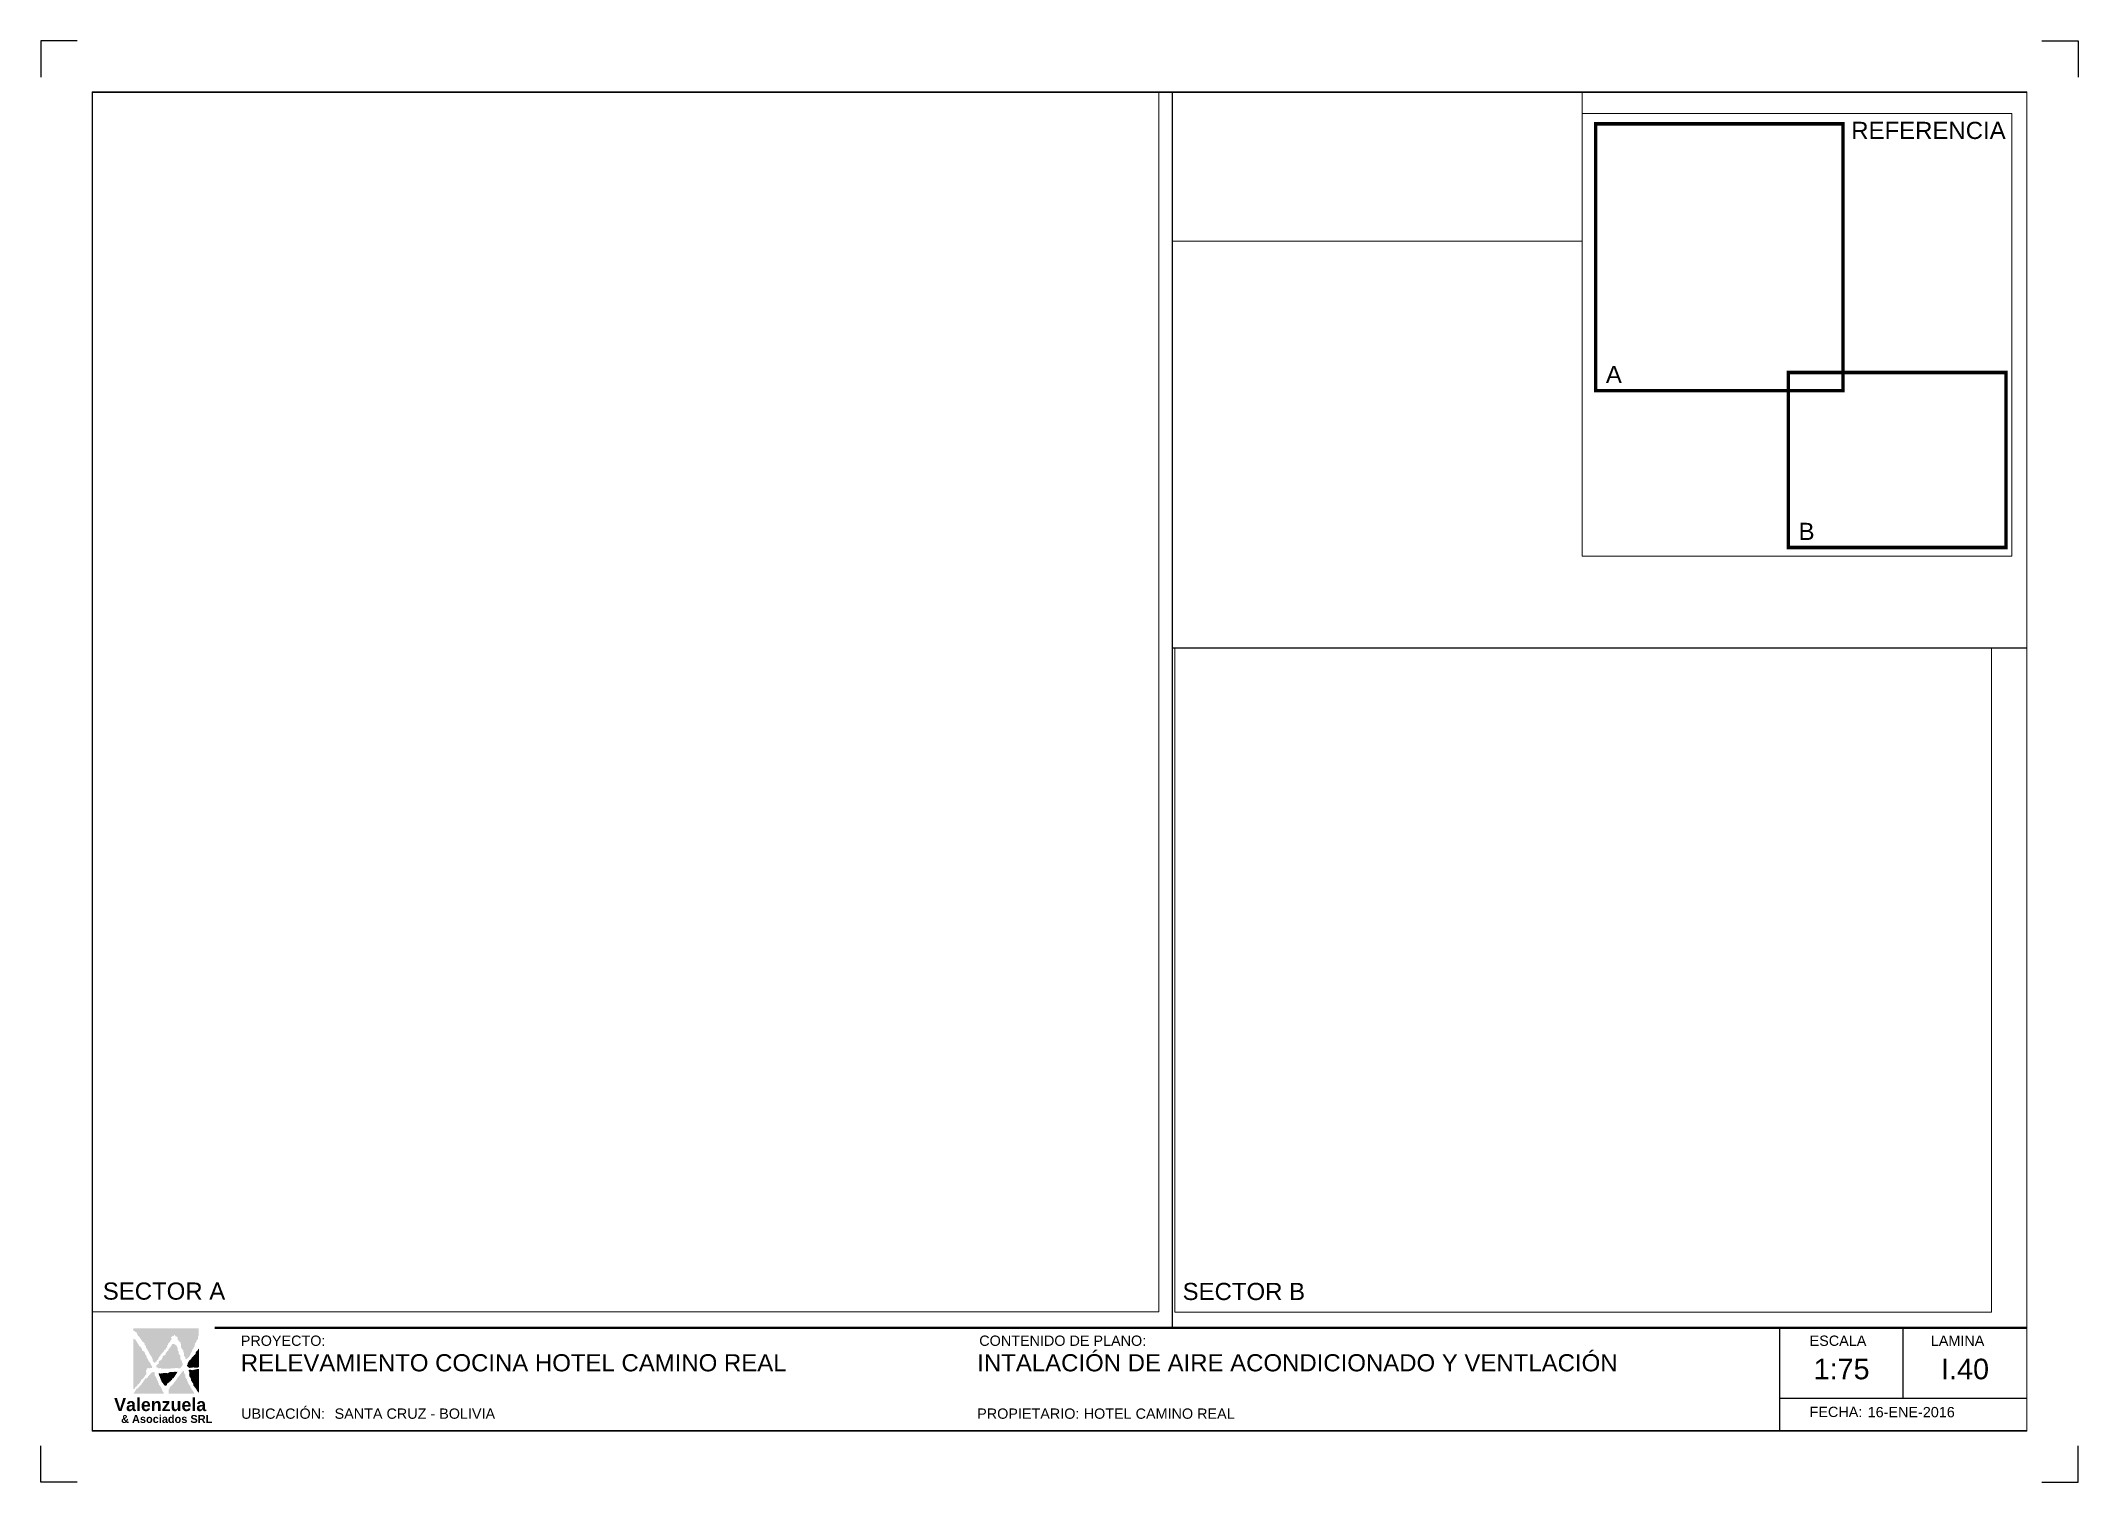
# Paper-space layout 'I.40' of a CAD drawing. Header units: metres, sheet in millimetres. Extents: x 27 to 621, y 25 to 445.
# The model-space entities are those that its viewports show. They can reach past a viewport. Long polylines and large blocks are cut down to what shows.
import ezdxf
from ezdxf.enums import TextEntityAlignment as Align

# ---------------------------------------------------------------- set-up
doc = ezdxf.new("R2010")
doc.units = ezdxf.units.M
doc.header["$LTSCALE"] = 0.025
doc.linetypes.add('DASHED2', pattern=[9.525, 6.35, -3.175])
doc.layers.add('CARIMBO', color=7, linetype='Continuous')
doc.layers.add('VENTANA GRAFICA', color=11, linetype='Continuous', plot=False)
doc.styles.add('ROQUE', font='arial.ttf')
doc.styles.get("Standard").update_dxf_attribs({"font": 'arial.ttf'})

# ---------------------------------------------------------------- blocks, each defined once
blk = doc.blocks.new('block 2')
at = {"true_color": 0x496730}
h = blk.add_hatch(color=87, dxfattribs=at)
h.dxf.hatch_style = 2
h.paths.add_polyline_path([(2.59, -1.01), (6.76, -1.01), (6.76, -1.42), (6.76, -1.46), (6.72, -1.52), (6.72, -1.59), (6.71, -1.67), (6.67, -1.73), (6.63, -1.78), (6.61, -1.84), (6.59, -1.9), (6.53, -1.95), (6.52, -2.03), (6.5, -2.09), (6.5, -2.15), (6.45, -2.21), (6.43, -2.27), (6.38, -2.33), (6.35, -2.39), (6.34, -2.44), (6.31, -2.49), (6.28, -2.56), (6.25, -2.62), (6.23, -2.68), (6.19, -2.75), (6.14, -2.82), (6.07, -2.89), (6.01, -2.94), (5.96, -2.97), (5.91, -2.94), (5.91, -2.87), (5.87, -2.8), (5.82, -2.75), (5.83, -2.66), (5.81, -2.57), (5.78, -2.47), (5.77, -2.41), (5.7, -2.32), (5.64, -2.21), (5.63, -2.09), (5.62, -1.99), (5.61, -1.91), (5.57, -1.89), (5.52, -1.83), (5.48, -1.78), (5.43, -1.75), (5.43, -1.58), (5.38, -1.55), (5.32, -1.52), (5.27, -1.5), (5.24, -1.43), (5.19, -1.44), (5.17, -1.48), (5.1, -1.5), (5.05, -1.54), (5, -1.57), (5, -1.63), (5.04, -1.66), (5.03, -1.7), (5, -1.74), (4.97, -1.78), (4.95, -1.83), (4.92, -1.88), (4.85, -1.94), (4.81, -1.99), (4.81, -2.07), (4.74, -2.1), (4.76, -2.22), (4.71, -2.23), (4.68, -2.27), (4.65, -2.32), (4.65, -2.37), (4.57, -2.37), (4.56, -2.44), (4.5, -2.5), (4.46, -2.54), (4.44, -2.6), (4.37, -2.62), (4.34, -2.7), (4.31, -2.74), (4.25, -2.82), (4.2, -2.9), (4.19, -2.97), (4.13, -3.02), (4.09, -3.07), (4.08, -3.12), (4.02, -3.12), (3.99, -3.19), (3.97, -3.22), (3.94, -3.19), (3.87, -3.13), (3.83, -3.05), (3.82, -2.96), (3.78, -2.84), (3.73, -2.78), (3.67, -2.68), (3.62, -2.62), (3.6, -2.54), (3.55, -2.46), (3.5, -2.38), (3.46, -2.31), (3.4, -2.23), (3.41, -2.11), (3.38, -2.11), (3.32, -2.07), (3.33, -1.99), (3.25, -1.9), (3.16, -1.83), (3.11, -1.74), (3.04, -1.63), (2.97, -1.53), (2.9, -1.48), (2.86, -1.42), (2.84, -1.34), (2.8, -1.26), (2.74, -1.24), (2.68, -1.18), (2.59, -1.17)])
h = blk.add_hatch(color=87, dxfattribs=at)
h.dxf.hatch_style = 2
h.paths.add_polyline_path([(2.59, -4.88), (2.66, -4.85), (2.71, -4.8), (2.74, -4.73), (2.78, -4.73), (2.83, -4.66), (2.88, -4.63), (2.88, -4.57), (2.94, -4.57), (2.99, -4.48), (3.04, -4.43), (3.07, -4.37), (3.11, -4.3), (3.11, -4.25), (3.2, -4.22), (3.24, -4.17), (3.29, -4.1), (3.33, -4.04), (3.37, -3.98), (3.42, -3.94), (3.42, -3.89), (3.42, -3.82), (3.42, -3.77), (3.39, -3.72), (3.42, -3.66), (3.47, -3.6), (3.5, -3.6), (3.5, -3.52), (3.55, -3.52), (3.64, -3.55), (3.71, -3.52), (3.78, -3.52), (3.81, -3.47), (3.76, -3.38), (3.7, -3.26), (3.65, -3.18), (3.57, -3.08), (3.51, -2.94), (3.46, -2.88), (3.44, -2.83), (3.42, -2.75), (3.36, -2.66), (3.33, -2.57), (3.32, -2.51), (3.25, -2.46), (3.2, -2.44), (3.15, -2.39), (3.14, -2.3), (3.08, -2.22), (3.06, -2.17), (2.98, -2.15), (2.91, -2.01), (2.84, -1.9), (2.77, -1.78), (2.74, -1.73), (2.71, -1.7), (2.64, -1.7), (2.59, -1.64)])
at = {"true_color": 0xde6025}
h = blk.add_hatch(color=32, dxfattribs=at)
h.dxf.hatch_style = 2
h.paths.add_polyline_path([(4.2, -3.28), (4.22, -3.22), (4.22, -3.18), (4.22, -3.12), (4.26, -3.07), (4.29, -3.07), (4.34, -3.03), (4.38, -3), (4.42, -2.96), (4.42, -2.92), (4.47, -2.89), (4.47, -2.83), (4.47, -2.78), (4.5, -2.75), (4.55, -2.73), (4.61, -2.73), (4.65, -2.67), (4.65, -2.62), (4.65, -2.59), (4.68, -2.55), (4.72, -2.52), (4.75, -2.48), (4.78, -2.44), (4.82, -2.44), (4.82, -2.37), (4.87, -2.3), (4.91, -2.25), (4.96, -2.2), (5, -2.14), (5.03, -2.11), (5.03, -2.05), (5.08, -2.01), (5.14, -2.01), (5.21, -2.01), (5.27, -2.05), (5.34, -2.11), (5.37, -2.15), (5.4, -2.22), (5.42, -2.29), (5.42, -2.35), (5.42, -2.4), (5.46, -2.45), (5.49, -2.51), (5.49, -2.57), (5.49, -2.65), (5.55, -2.69), (5.59, -2.73), (5.59, -2.8), (5.59, -2.88), (5.59, -2.94), (5.61, -2.98), (5.61, -3.03), (5.67, -3.04), (5.7, -3.07), (5.7, -3.11), (5.67, -3.15), (5.7, -3.19), (5.74, -3.22), (5.74, -3.28), (5.74, -3.34), (5.7, -3.39), (5.67, -3.44), (5.62, -3.49), (5.61, -3.52), (5.56, -3.55), (5.46, -3.55), (5.37, -3.52), (5.3, -3.52), (5.21, -3.55), (5.11, -3.55), (5, -3.55), (4.92, -3.58), (4.84, -3.58), (4.77, -3.58), (4.72, -3.58), (4.68, -3.58), (4.65, -3.56), (4.6, -3.58), (4.54, -3.58), (4.46, -3.58), (4.4, -3.58), (4.34, -3.53), (4.2, -3.55), (4.15, -3.51), (4.11, -3.49), (4.06, -3.49), (4.06, -3.43), (4.06, -3.36), (4.12, -3.31), (4.15, -3.28)])
at = {"true_color": 0x496730}
h = blk.add_hatch(color=87, dxfattribs=at)
h.dxf.hatch_style = 2
h.paths.add_polyline_path([(6.22, -3.01), (6.25, -2.97), (6.29, -2.93), (6.31, -2.88), (6.35, -2.83), (6.39, -2.8), (6.43, -2.76), (6.46, -2.72), (6.48, -2.7), (6.53, -2.67), (6.56, -2.63), (6.57, -2.59), (6.57, -2.54), (6.6, -2.48), (6.66, -2.44), (6.67, -2.41), (6.71, -2.37), (6.74, -2.33), (6.76, -2.3), (6.78, -2.3), (6.78, -3.47), (6.76, -3.47), (6.72, -3.49), (6.67, -3.51), (6.61, -3.51), (6.55, -3.51), (6.5, -3.51), (6.45, -3.49), (6.38, -3.49), (6.33, -3.51), (6.28, -3.51), (6.22, -3.52), (6.17, -3.52), (6.12, -3.49), (6.09, -3.47), (6.06, -3.43), (6.02, -3.41), (6.02, -3.38), (6.02, -3.35), (6.05, -3.3), (6.05, -3.25), (6.07, -3.19), (6.1, -3.15), (6.13, -3.1), (6.16, -3.06), (6.18, -3.04)])
h = blk.add_hatch(color=87, dxfattribs=at)
h.dxf.hatch_style = 2
h.paths.add_polyline_path([(2.61, -5.15), (2.68, -5.05), (2.73, -4.98), (2.76, -4.92), (2.79, -4.88), (2.82, -4.85), (2.86, -4.85), (2.89, -4.8), (2.94, -4.74), (2.99, -4.69), (3.03, -4.66), (3.09, -4.6), (3.12, -4.56), (3.16, -4.48), (3.22, -4.43), (3.26, -4.35), (3.31, -4.29), (3.34, -4.22), (3.39, -4.18), (3.46, -4.18), (3.5, -4.15), (3.53, -4.08), (3.56, -4.05), (3.58, -4.01), (3.61, -3.98), (3.66, -3.94), (3.71, -3.88), (3.77, -3.82), (3.83, -3.79), (3.88, -3.79), (3.91, -3.82), (3.94, -3.79), (3.96, -3.79), (3.96, -3.84), (3.96, -3.93), (3.96, -3.99), (4, -4.05), (4.03, -4.09), (4.06, -4.17), (4.09, -4.22), (4.12, -4.3), (4.15, -4.35), (4.18, -4.43), (4.21, -4.52), (4.23, -4.59), (4.29, -4.66), (4.34, -4.73), (4.36, -4.79), (4.41, -4.88), (4.43, -4.95), (4.46, -5.01), (4.51, -5.07), (4.53, -5.1), (4.53, -5.15)])
at = {"true_color": 0xde6025}
h = blk.add_hatch(color=32, dxfattribs=at)
h.dxf.hatch_style = 2
edge = h.paths.add_edge_path()
edge.add_spline(control_points=[(4.21, -3.86), (4.21, -3.86), (4.25, -3.86), (4.25, -3.86), (4.25, -3.86), (4.28, -3.86), (4.28, -3.86), (4.28, -3.86), (4.31, -3.88), (4.31, -3.88), (4.31, -3.88), (4.35, -3.88), (4.35, -3.88), (4.35, -3.88), (4.38, -3.87), (4.38, -3.87), (4.38, -3.87), (4.41, -3.87), (4.41, -3.87), (4.41, -3.87), (4.47, -3.87), (4.47, -3.87), (4.47, -3.87), (4.49, -3.85), (4.49, -3.85), (4.49, -3.85), (4.56, -3.85), (4.56, -3.85), (4.56, -3.85), (4.63, -3.85), (4.63, -3.85), (4.63, -3.85), (4.71, -3.85), (4.71, -3.85), (4.71, -3.85), (4.76, -3.86), (4.76, -3.86), (4.76, -3.86), (4.81, -3.85), (4.81, -3.85), (4.81, -3.85), (4.86, -3.82), (4.86, -3.82), (4.86, -3.82), (4.92, -3.79), (4.92, -3.79), (4.92, -3.79), (4.97, -3.79), (4.97, -3.79), (4.97, -3.79), (5.05, -3.79), (5.05, -3.79), (5.05, -3.79), (5.12, -3.79), (5.12, -3.79), (5.12, -3.79), (5.18, -3.79), (5.18, -3.79), (5.18, -3.79), (5.21, -3.77), (5.21, -3.77), (5.21, -3.77), (5.26, -3.77), (5.26, -3.77), (5.26, -3.77), (5.29, -3.76), (5.3, -3.77), (5.3, -3.78), (5.31, -3.8), (5.31, -3.8), (5.31, -3.8), (5.35, -3.77), (5.35, -3.77), (5.35, -3.77), (5.39, -3.77), (5.39, -3.77), (5.39, -3.77), (5.41, -3.79), (5.41, -3.79), (5.41, -3.79), (5.38, -3.82), (5.38, -3.82), (5.38, -3.82), (5.35, -3.88), (5.35, -3.88), (5.35, -3.88), (5.31, -3.94), (5.31, -3.94), (5.31, -3.94), (5.28, -3.98), (5.28, -3.98), (5.28, -3.98), (5.26, -4.02), (5.26, -4.02), (5.26, -4.02), (5.25, -4.06), (5.25, -4.06), (5.25, -4.06), (5.21, -4.08), (5.21, -4.08), (5.21, -4.08), (5.19, -4.12), (5.19, -4.12), (5.19, -4.12), (5.16, -4.15), (5.16, -4.15), (5.16, -4.15), (5.15, -4.18), (5.15, -4.18), (5.15, -4.18), (5.11, -4.19), (5.11, -4.19), (5.11, -4.19), (5.09, -4.19), (5.09, -4.19), (5.09, -4.19), (5.07, -4.22), (5.07, -4.22), (5.07, -4.22), (5.07, -4.25), (5.07, -4.25), (5.07, -4.25), (5.05, -4.28), (5.05, -4.28), (5.05, -4.28), (5.02, -4.3), (5.02, -4.3), (5.02, -4.3), (5, -4.32), (5, -4.32), (5, -4.32), (4.98, -4.35), (4.98, -4.35), (4.98, -4.35), (4.96, -4.37), (4.96, -4.37), (4.96, -4.37), (4.93, -4.37), (4.93, -4.37), (4.93, -4.37), (4.9, -4.42), (4.9, -4.42), (4.9, -4.42), (4.86, -4.45), (4.86, -4.45), (4.86, -4.45), (4.81, -4.48), (4.81, -4.48), (4.81, -4.48), (4.77, -4.51), (4.77, -4.51), (4.77, -4.51), (4.74, -4.57), (4.74, -4.57), (4.74, -4.57), (4.73, -4.61), (4.73, -4.61), (4.73, -4.61), (4.69, -4.64), (4.69, -4.64), (4.69, -4.64), (4.65, -4.66), (4.65, -4.66), (4.65, -4.66), (4.62, -4.66), (4.62, -4.66), (4.62, -4.66), (4.6, -4.64), (4.6, -4.64), (4.6, -4.64), (4.56, -4.6), (4.56, -4.6), (4.56, -4.6), (4.53, -4.57), (4.53, -4.57), (4.53, -4.57), (4.51, -4.53), (4.51, -4.53), (4.51, -4.53), (4.47, -4.48), (4.47, -4.48), (4.47, -4.48), (4.43, -4.45), (4.43, -4.45), (4.43, -4.45), (4.4, -4.39), (4.4, -4.39), (4.4, -4.39), (4.37, -4.32), (4.37, -4.32), (4.37, -4.32), (4.33, -4.22), (4.33, -4.22), (4.33, -4.22), (4.3, -4.15), (4.3, -4.15), (4.3, -4.15), (4.28, -4.09), (4.28, -4.09), (4.28, -4.09), (4.25, -4.01), (4.25, -4.01), (4.25, -4.01), (4.23, -3.95), (4.23, -3.95), (4.23, -3.95), (4.21, -3.89), (4.21, -3.89), (4.21, -3.89), (4.21, -3.86), (4.21, -3.86)], knot_values=[0, 0, 0, 0, 1, 1, 1, 2, 2, 2, 3, 3, 3, 4, 4, 4, 5, 5, 5, 6, 6, 6, 7, 7, 7, 8, 8, 8, 9, 9, 9, 10, 10, 10, 11, 11, 11, 12, 12, 12, 13, 13, 13, 14, 14, 14, 15, 15, 15, 16, 16, 16, 17, 17, 17, 18, 18, 18, 19, 19, 19, 20, 20, 20, 21, 21, 21, 22, 22, 22, 23, 23, 23, 24, 24, 24, 25, 25, 25, 26, 26, 26, 27, 27, 27, 28, 28, 28, 29, 29, 29, 30, 30, 30, 31, 31, 31, 32, 32, 32, 33, 33, 33, 34, 34, 34, 35, 35, 35, 36, 36, 36, 37, 37, 37, 38, 38, 38, 39, 39, 39, 40, 40, 40, 41, 41, 41, 42, 42, 42, 43, 43, 43, 44, 44, 44, 45, 45, 45, 46, 46, 46, 47, 47, 47, 48, 48, 48, 49, 49, 49, 50, 50, 50, 51, 51, 51, 52, 52, 52, 53, 53, 53, 54, 54, 54, 55, 55, 55, 56, 56, 56, 57, 57, 57, 58, 58, 58, 59, 59, 59, 60, 60, 60, 61, 61, 61, 62, 62, 62, 63, 63, 63, 64, 64, 64, 65, 65, 65, 66, 66, 66, 67, 67, 67, 68, 68, 68, 69, 69, 69, 70, 70, 70, 70], degree=3, periodic=0)
at = {"true_color": 0x496730}
h = blk.add_hatch(color=87, dxfattribs=at)
h.dxf.hatch_style = 2
h.paths.add_polyline_path([(4.85, -5.15), (4.84, -5.1), (4.84, -5.05), (4.84, -4.99), (4.85, -4.94), (4.85, -4.89), (4.88, -4.86), (4.9, -4.84), (4.92, -4.8), (4.92, -4.76), (4.94, -4.74), (4.96, -4.7), (4.98, -4.68), (5.01, -4.66), (5.04, -4.64), (5.07, -4.61), (5.1, -4.58), (5.12, -4.55), (5.16, -4.52), (5.16, -4.48), (5.2, -4.45), (5.22, -4.42), (5.25, -4.39), (5.28, -4.35), (5.32, -4.3), (5.34, -4.28), (5.36, -4.24), (5.39, -4.19), (5.42, -4.15), (5.45, -4.11), (5.49, -4.07), (5.52, -4.03), (5.55, -3.98), (5.58, -3.94), (5.6, -3.9), (5.63, -3.85), (5.67, -3.81), (5.7, -3.79), (5.73, -3.76), (5.75, -3.73), (5.78, -3.7), (5.8, -3.7), (5.82, -3.72), (5.82, -3.75), (5.82, -3.79), (5.82, -3.83), (5.83, -3.85), (5.85, -3.87), (5.85, -3.89), (5.87, -3.92), (5.9, -3.95), (5.91, -3.99), (5.91, -4.02), (5.91, -4.05), (5.91, -4.11), (5.94, -4.16), (5.96, -4.19), (5.97, -4.22), (5.99, -4.24), (6.02, -4.28), (6.02, -4.33), (6.04, -4.37), (6.06, -4.41), (6.08, -4.43), (6.09, -4.48), (6.09, -4.52), (6.11, -4.55), (6.14, -4.58), (6.17, -4.61), (6.19, -4.64), (6.22, -4.66), (6.23, -4.69), (6.23, -4.73), (6.23, -4.77), (6.25, -4.78), (6.3, -4.82), (6.3, -4.84), (6.3, -4.87), (6.32, -4.91), (6.36, -4.94), (6.38, -4.97), (6.41, -5.02), (6.43, -5.05), (6.45, -5.08), (6.46, -5.1), (6.46, -5.12), (6.48, -5.15)])
h = blk.add_hatch(color=87, dxfattribs=at)
h.dxf.hatch_style = 2
h.paths.add_polyline_path([(6.12, -3.67), (6.16, -3.64), (6.2, -3.64), (6.24, -3.64), (6.28, -3.65), (6.33, -3.65), (6.37, -3.67), (6.4, -3.65), (6.45, -3.64), (6.49, -3.64), (6.54, -3.64), (6.56, -3.61), (6.6, -3.61), (6.64, -3.6), (6.67, -3.6), (6.71, -3.6), (6.78, -3.6), (6.78, -5.1), (6.76, -5.1), (6.74, -5.08), (6.72, -5.06), (6.7, -5.04), (6.69, -5.02), (6.65, -4.98), (6.63, -4.94), (6.61, -4.89), (6.58, -4.85), (6.56, -4.81), (6.53, -4.77), (6.5, -4.74), (6.47, -4.7), (6.45, -4.68), (6.42, -4.65), (6.41, -4.64), (6.41, -4.6), (6.42, -4.56), (6.41, -4.53), (6.4, -4.51), (6.38, -4.48), (6.36, -4.45), (6.34, -4.43), (6.31, -4.39), (6.3, -4.36), (6.29, -4.34), (6.27, -4.31), (6.27, -4.28), (6.26, -4.25), (6.26, -4.22), (6.24, -4.18), (6.23, -4.16), (6.22, -4.13), (6.2, -4.11), (6.18, -4.09), (6.17, -4.05), (6.16, -4.01), (6.16, -3.97), (6.15, -3.92), (6.16, -3.87), (6.16, -3.84), (6.16, -3.81), (6.16, -3.78), (6.16, -3.77), (6.14, -3.75), (6.12, -3.73), (6.11, -3.7), (6.11, -3.67)])
at = {"color": 87, "true_color": 0x496730, "attachment_point": 7}
for s, insert, char_height in [('\\fCentury Gothic|b1|i0|c0|p34;\\W1.02684;Valenzuela', (1.38, -6.28), 0.8248), ('\\fCentury Gothic|b1|i0|c0|p34;\\W1.02684;& Asociados SRL', (1.82, -7.03), 0.507)]:
    blk.add_mtext(s, dxfattribs=dict(at, insert=insert, char_height=char_height))
blk = doc.blocks.new('CARIMBO A2 V&A')
at = {"ltscale": 0.5}
for p, q in [((579, 405), (15, 405)), ((15, 405), (15, 15)), ((50.74, 45), (579, 45)), ((507, 15), (507, 45)), ((543, 24.48), (543, 45)), ((507, 24.48), (579, 24.48)), ((15, 15), (579, 15)), ((86.08, 15), (579, 15))]:
    blk.add_line(p, q, dxfattribs=at)
at = {"const_width": 0.35}
blk.add_lwpolyline([(15, 15), (579, 15), (579, 405), (15, 405), (15, 15)], dxfattribs=at)
at = {"ltscale": 0.5, "const_width": 0.667}
blk.add_lwpolyline([(50.74, 45), (579, 45)], dxfattribs=at)
at = {"layer": 'CARIMBO', "color": 252, "ltscale": 0.5}
for p, q in [((10.61, 420), (0, 420)), ((0, 420), (0, 409.39)), ((583.39, 420), (594, 420)), ((594, 420), (594, 409.39)), ((0, 0), (0, 10.61)), ((594, 0), (594, 10.61)), ((10.61, 0), (0, 0)), ((583.39, 0), (594, 0))]:
    blk.add_line(p, q, dxfattribs=at)
at = {"xscale": 4.581631072379398, "yscale": 4.581631072379398, "zscale": 4.581631072379398}
blk.add_blockref('block 2', (15.08, 49.45), dxfattribs=at)
at = {"ltscale": 0.5, "style": 'ROQUE'}
for s, p in [('PROYECTO:', (70.65, 39.74)), ('CONTENIDO DE PLANO:', (297.94, 39.74)), ('ESCALA', (523.95, 39.74)), ('UBICACIÓN:', (70.65, 18.49)), ('PROPIETARIO:', (287.9, 18.49)), ('FECHA:', (523.36, 19))]:
    blk.add_text(s, height=3, dxfattribs=at).set_placement(p, align=Align.CENTER)
blk.add_text('LAMINA', height=3, dxfattribs=at).set_placement((551.01, 39.74))
for tag, p, height in [('TITULO', (58.31, 32.31), 5), ('UBICACION', (85.66, 18.49), 3), ('PROPIETARIO', (304.05, 18.49), 3), ('FECHA', (532.61, 18.93), 3)]:
    blk.add_attdef(tag, p, '', height=height, dxfattribs=at)
blk.add_attdef('CONTENIDO', text='', height=5, dxfattribs=at).set_placement((273.02, 37.31), align=Align.TOP_LEFT)
for tag, p in [('ESC', (525, 30)), ('NUM', (561, 30))]:
    blk.add_attdef(tag, text='', height=6, dxfattribs=at).set_placement(p, align=Align.CENTER)

msp = doc.modelspace()

# ---------------------------------------------------------------- hatches: boundary and pattern name
h = msp.add_hatch()
h.set_pattern_fill('ANGLE', color=256)
h.set_pattern_definition([(0, (0, 0), (0, 6.985), [5.08, -1.905]), (90, (0, 0), (-6.985, 4e-16), [5.08, -1.905])])
h.paths.add_polyline_path([(3428.572, 1338.383), (3428.567, 1338.385), (3428.57, 1338.378)])
h.paths.add_polyline_path([(3428.573, 1338.385), (3428.567, 1338.385), (3428.572, 1338.383)])

psp = doc.layouts.new('I.40')

# ---------------------------------------------------------------- linework, layer by layer
at = {"layer": 'CARIMBO'}
for p, q in [((356.77, 430.18), (356.77, 70.18)), ((356.77, 268.31), (605.96, 268.31))]:
    psp.add_line(p, q, dxfattribs=at)
at = {"layer": 'CARIMBO', "color": 242, "linetype": 'DASHED2', "ltscale": 20, "true_color": 0xcd2027, "const_width": 1}
for points in [[(480.24, 420.99), (552.4, 420.99), (552.4, 343.26), (480.24, 343.26)], [(536.43, 348.52), (599.87, 348.52), (599.87, 297.54), (536.43, 297.54)]]:
    psp.add_lwpolyline(points, close=True, dxfattribs=at)

# ---------------------------------------------------------------- block references
at = {"layer": 'CARIMBO'}
psp.add_blockref('CARIMBO A2 V&A', (26.96, 25.18), dxfattribs=at).add_auto_attribs({'TITULO': 'RELEVAMIENTO COCINA HOTEL CAMINO REAL', 'PROPIETARIO': 'HOTEL CAMINO REAL', 'UBICACION': 'SANTA CRUZ - BOLIVIA', 'FECHA': '16-ENE-2016', 'NUM': 'I.40', 'ESC': '1:75', 'CONTENIDO': 'INTALACIÓN DE AIRE ACONDICIONADO Y VENTLACIÓN'})

# ---------------------------------------------------------------- texts
at = {"char_height": 5, "attachment_point": 1}
for s, insert in [('REFERENCIA', (554.78, 421.57)), ('A', (483.24, 350.45)), ('B', (539.43, 304.73)), ('SECTOR A', (45.04, 83.38)), ('SECTOR B', (359.85, 83.27))]:
    psp.add_mtext_dynamic_manual_height_columns(s, width=47.8553, gutter_width=12.5, heights=[0], dxfattribs=dict(at, insert=insert))

# ---------------------------------------------------------------- viewports
at = {"layer": 'CARIMBO'}
psp.add_viewport(center=(538.98, 359.47), size=(125.24, 129.008), view_center_point=(3420.479, 1345.246), view_height=38.7062, status=5, dxfattribs=at)
at = {"layer": 'VENTANA GRAFICA'}
psp.add_viewport(center=(197.45, 252.52), size=(311, 355.331), view_center_point=(3414.566, 1352.214), view_height=26.6499, dxfattribs=at)
for center, size, view_center_point, view_height, status in [((416.57, 408.47), (119.59, 43.4204), (3468.041, 1315.042), 3.25654, 3), ((476.61, 171.53), (238.04, 193.5612), (3429.434, 1335.19), 14.51712, 4)]:
    psp.add_viewport(center=center, size=size, view_center_point=view_center_point, view_height=view_height, status=status, dxfattribs=at)

doc.saveas('drawing.dxf')
